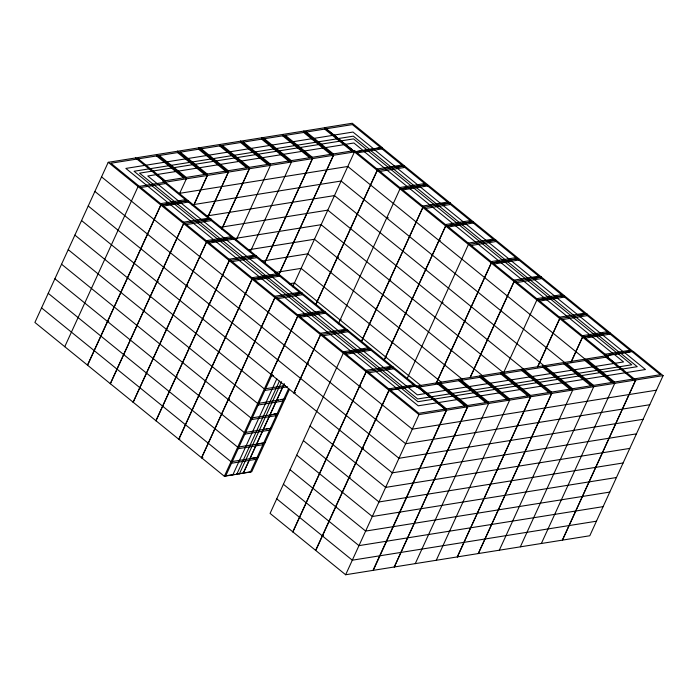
<?xml version="1.0" encoding="UTF-8"?>
<svg xmlns="http://www.w3.org/2000/svg" width="698" height="698" viewBox="0 0 698 698"><rect width="100%" height="100%" fill="white"/><g stroke="black" fill="none" stroke-linecap="round" stroke-linejoin="round"><path stroke-width="1.05" d="M352.979 150.794L324.605 127.76L108.216 162.311L34.9 322.45L224.363 476.28L251.69 471.822L289.461 389.327M64.757 346.697L138.073 186.558L380.593 147.74M87.477 365.141L160.793 205.003L188.216 200.623M87.573 365.211L160.889 205.081L187.02 200.902M179.665 193.32L186.418 178.749L156.57 154.59M110.293 383.664L183.609 223.526L211.032 219.146M110.389 383.734L183.705 223.596M194.018 204.523L207.35 175.407M194.105 204.505L207.437 175.39L177.58 151.239M207.481 217.663L228.368 172.048M207.568 217.645L228.447 172.031L198.598 147.88M133.109 402.188L206.425 242.049L233.847 237.669M133.196 402.257L206.512 242.119L232.652 237.948M221.833 228.865L249.378 168.689L219.617 144.521M221.912 228.848L249.465 168.68M236.177 240.068L270.475 165.321L240.627 141.171M155.924 420.711L229.241 260.572L256.655 256.192M156.012 420.781L229.328 260.642M250.53 251.271L291.494 161.971L261.645 137.811M178.828 439.304L252.144 279.165L278.275 274.995M264.437 263.443L312.425 158.621L282.655 134.461M264.516 263.425L312.512 158.612M278.79 274.646L333.443 155.27M278.868 274.628L333.522 155.253L303.674 131.102L331.96 154.153M201.643 457.827L274.96 297.688M292.689 286.817L354.453 151.911M224.363 476.28L297.68 316.142L325.102 311.762M271.112 374.442L297.767 316.211L323.907 312.041M225.646 476.071L272.299 374.163M232.818 474.928L276.809 378.839M236.762 474.3L279.418 381.125M315.854 304.293L377.173 170.364L404.596 165.984M315.95 304.372L377.269 170.434M239.388 473.881L281.599 381.675M243.236 473.174L284.112 383.883M243.323 473.244L284.208 383.961M250.408 472.031L288.623 388.559M270.492 428.432L269.698 430.16L244.85 434.13M283.824 399.308L283.03 401.045L258.181 405.014M347.909 330.285L320.495 334.665L293.832 392.895L295.114 392.686M320.583 334.735L293.919 392.965L295.21 392.765M338.321 323.863L399.989 188.888L427.412 184.508M361.485 341.339L422.805 207.402L450.227 203.031M361.573 341.409L422.892 207.481M292.802 531.841L366.118 371.702L393.541 367.331M292.89 531.92L366.214 371.781M135.552 157.949L416.261 385.776L388.934 390.226L315.618 550.364L270.082 513.396L343.303 353.179L370.725 348.808M415.327 386.264L389.1 390.365L315.784 550.504L345.641 574.751L372.976 570.379L446.301 410.241L416.619 386.064L415.24 386.195L416.723 387.399L418.006 387.198M407.204 378.456L468.428 244.448L495.85 240.068L487.3 241.351M345.641 574.751L418.966 414.612L446.301 410.241M436.145 383.315L491.244 262.971L518.666 258.592M436.241 383.394L491.34 263.05L517.471 258.871M663.1 375.62L446.624 410.188L373.308 570.327L589.784 535.759L663.1 375.62L633.243 351.382L607.199 355.631M470.068 377.583L514.06 281.495L541.482 277.115M470.164 377.653L514.147 281.573M394.239 566.985L467.555 406.847M394.326 566.977L467.643 406.838L437.794 382.679M415.258 563.635L488.661 403.479L458.804 379.328M503.546 372.811L536.875 300.018L564.289 295.638M436.276 560.276L509.671 400.12L479.735 375.986M537.469 367.069L559.683 318.541L587.105 314.161M537.556 367.139L559.779 318.62M457.286 556.917L530.602 396.778M457.373 556.908L530.689 396.769L500.754 372.627M551.621 393.428L478.305 553.566L551.708 393.41L521.772 369.268M570.947 362.297L582.498 337.064L609.921 332.684M571.034 362.375L582.594 337.134L608.726 332.963M499.314 550.207L572.718 390.06L542.782 365.918M520.333 546.848L593.736 386.701L563.801 362.559M541.351 543.498L614.746 383.342L584.811 359.2M562.361 540.139L635.677 380L605.829 355.849L416.776 386.038L446.624 410.188M562.448 540.13L635.765 379.991M164.213 182.379L165.4 182.099M605.916 355.832L607.103 355.552L608.595 356.765L418.172 387.172M326.001 128.894L110.895 163.236L390.217 390.025M326.324 128.746L352.377 124.593L380.838 147.697L382.12 147.496L352.263 123.249L324.928 127.621L354.61 151.798L355.989 151.667L354.497 150.463L353.214 150.663L345.431 144.346L353.886 142.994L363.065 150.445M334.106 135.072L352.987 132.053L373.666 148.849M338.382 138.544L353.328 136.162L369.722 149.477M338.146 138.675L134.068 171.263L401.333 388.245M341.235 140.856L353.546 138.893L367.008 149.817M340.999 140.987L139.548 173.156L403.959 387.826M345.274 144.46L147.767 176.001L407.894 387.198M353.057 150.777L162.721 181.175L415.066 386.055M355.893 151.597L381.78 147.461L632.641 351.138L624.187 352.481M357.167 152.862L382.015 148.901M140.787 187.509L165.635 183.539M179.752 193.302L347.787 166.473L586.023 359.898M377.033 168.995L401.891 165.033M160.653 203.642L185.502 199.672M396.054 167.258L404.508 165.906M163.602 206.032L188.451 202.062M379.982 171.385L404.831 167.415M191.924 204.854L341.121 181.026L564.961 362.759M206.276 216.057L334.455 195.588L544.833 366.389M183.469 222.165L208.318 218.195M399.849 187.518L424.698 183.557M202.481 220.42L210.936 219.076M400.085 188.957L426.216 184.787M402.79 189.908L427.647 185.938M186.41 224.555L211.258 220.585M220.629 227.26L327.798 210.142L523.77 369.259M422.665 206.041L447.514 202.071M206.285 240.688L231.134 236.718M441.677 204.305L450.131 202.952M233.926 238.629L321.132 224.704L502.708 372.121M209.226 243.079L234.074 239.109M425.606 208.432L450.454 204.462M386.657 218.003L387.948 217.793M386.753 218.073L388.036 217.872M248.279 249.832L314.466 239.257L482.571 375.751M229.092 259.211L253.95 255.241M445.481 224.564L470.33 220.594M248.113 257.466L256.567 256.114M473.035 221.554L445.621 225.925L384.301 359.863L445.708 226.004L471.848 221.833M448.421 226.955L473.27 222.985M232.041 261.602L256.89 257.632M261.584 261.2L307.801 253.819L462.355 379.302M156.954 281.756L158.237 281.556M438.955 240.487L440.325 240.356M337.186 257.71L338.469 257.501M186.427 285.726L187.71 285.517M274.89 272.569L301.135 268.372L441.38 382.242M468.288 243.087L493.137 239.117M251.908 277.734L276.757 273.764M279.47 274.715L252.048 279.095L178.732 439.234L180.023 439.025M254.857 280.116L279.706 276.155M471.237 245.478L496.086 241.508M289.234 283.772L294.469 282.934L421.156 385.793M107.475 321.464L108.757 321.263M274.724 296.249L299.573 292.288M491.104 261.61L515.953 257.641M293.736 294.512L302.19 293.16M302.286 293.239L274.864 297.618L201.548 457.757L202.926 457.626M389.475 280.195L390.767 279.994M494.044 264.001L518.893 260.031M277.664 298.639L302.513 294.678M238.725 308.211L240.007 308.001M513.92 280.134L538.769 276.164M297.54 314.772L322.389 310.811M532.932 278.397L541.386 277.045M300.48 317.162L325.329 313.193M516.86 282.524L541.709 278.554M441.773 302.679L443.056 302.478M340.005 319.902L341.287 319.701M320.347 333.295L345.205 329.334M536.727 298.657L561.585 294.687M339.368 331.559L347.822 330.206M536.963 300.096L563.103 295.917M539.676 301.047L564.525 297.078M323.296 335.686L348.145 331.716M175.913 377.033L177.205 376.833M559.543 317.18L584.392 313.21M343.163 351.818L368.012 347.848M578.555 315.435L587.018 314.091M343.399 353.258L369.53 349.087M346.103 354.209L370.961 350.239M562.492 319.571L587.341 315.601M307.164 363.78L308.446 363.571M271.505 375.899L273.581 375.568M365.979 370.341L390.828 366.371M582.359 335.703L607.208 331.733M384.991 368.605L393.445 367.253M285.308 385.584L264.35 388.926L74.887 235.104M585.299 338.094L610.148 334.124M368.919 372.732L393.768 368.762M264.847 390.452L287.62 386.814M228.211 399.518L229.494 399.317M228.298 399.596L229.581 399.387M359.453 386.264L360.831 386.134M276.312 400.251L278.38 399.928M280.448 399.596L282.524 399.265M285.02 399.029L257.684 403.488L68.23 249.657M605.175 354.226L630.024 350.256M388.795 388.865L413.644 384.895M273.782 414.15L275.858 413.818M269.89 414.944L278.354 413.591M251.516 419.568L276.364 415.607L277.158 413.87L251.018 418.041L61.564 264.219M425.954 393.489L623.55 361.939L614.371 354.488M429.985 397.005L417.674 398.968L404.221 388.044M430.238 396.961L631.769 364.784L618.306 353.851M432.839 399.317L417.901 401.708L401.498 388.385M433.083 399.282L637.248 366.677L620.845 353.363M266.086 428.877L268.154 428.546M271.688 428.153L244.361 432.603L54.898 278.772M437.114 402.79L418.242 405.808L397.563 389.022M437.367 402.755L645.467 369.521L624.789 352.734M376.885 419.14L375.603 419.341L94.884 191.427M444.905 409.115L418.852 413.268L390.391 390.165M445.149 409.072L660.421 374.695L631.96 351.583M256.567 444.059L265.022 442.707M238.184 448.692L263.033 444.722L263.827 442.986L237.695 447.156L48.232 293.334M439.635 424.803L412.3 429.165L382.434 404.927M439.967 424.75L656.434 390.182M249.901 458.612L258.356 457.269M231.518 463.245L256.367 459.275L257.161 457.548L231.029 461.718L41.566 307.897M363.553 448.256L362.271 448.456L81.553 220.542M432.969 439.356L405.634 443.727L375.777 419.481M433.301 439.304L649.768 404.735M225.384 475.853L234.703 474.37M236.77 474.038L250.233 471.883M426.304 453.918L398.968 458.281L369.111 434.043M426.635 453.866L643.102 419.297M350.23 477.371L348.939 477.58L303.403 440.604M419.638 468.48L392.302 472.843L362.445 448.596M419.969 468.428L636.436 433.859M412.972 483.033L385.636 487.396L355.779 463.158M413.303 482.981L629.77 448.413M406.306 497.595L378.97 501.958L349.113 477.711M406.637 497.543L623.113 462.975M399.64 512.149L372.304 516.511L342.448 492.273M399.971 512.096L616.447 477.528M323.567 535.602L322.284 535.811L276.748 498.834M392.974 526.711L365.639 531.073L335.782 506.835M393.306 526.658L609.782 492.09M386.308 541.264L358.973 545.635L329.116 521.389M386.64 541.212L603.116 506.643M379.642 555.826L352.307 560.189L322.45 535.951M379.974 555.774L596.45 521.205M417.928 387.207L425.797 393.515L417.343 394.867L408.156 387.416M380.497 147.662L631.446 351.417L605.314 355.587L333.871 135.194L125.849 168.419L397.389 388.882M373.325 148.814L624.274 352.56M369.39 149.442L620.339 353.188M366.764 149.861L617.713 353.607M362.82 150.489L613.769 354.235M355.736 151.71L606.597 355.378M605.908 357.193L632.885 379.093M324.683 129.104L351.661 151.004M587.603 360.116L614.58 382.015M306.378 132.027L333.356 153.926M584.898 360.543L611.876 382.452M303.674 132.454L330.651 154.363M566.593 363.466L593.57 385.375M285.369 135.377L312.346 157.286M282.577 134.47L310.95 157.504M563.879 363.902L590.857 385.802M282.655 135.813L309.633 157.713M545.574 366.825L572.552 388.725M264.35 138.736L291.328 160.636M261.558 137.829L289.932 160.863M542.87 367.261L569.838 389.161M261.637 139.164L288.614 161.072M524.564 370.184L551.542 392.084M243.34 142.095L270.309 163.995M240.548 141.179L268.913 164.213M521.851 370.612L548.829 392.52M240.627 142.523L267.604 164.423M503.546 373.535L530.524 395.443M222.322 145.446L249.299 167.346M219.53 144.538L247.903 167.572M500.832 373.971L527.81 395.871M219.608 145.882L246.586 167.782M482.527 376.894L509.505 398.794M201.303 148.805L228.281 170.705M198.511 147.897L226.885 170.931M479.823 377.321L506.8 399.23M198.598 149.232L225.576 171.141M461.518 380.244L488.495 402.153M180.293 152.155L207.271 174.064M458.726 379.337L487.099 402.371M177.501 151.248L205.866 174.282M458.804 380.68L485.782 402.58M177.58 152.592L204.558 174.491M440.499 383.603L467.477 405.503M159.275 155.514L186.253 177.414M437.707 382.696L466.081 405.73M156.483 154.607L184.857 177.641M437.786 384.04L464.763 405.939M156.561 155.951L183.539 177.85M419.489 386.962L446.467 408.862M138.265 158.874L165.234 180.773M108.216 162.311L388.934 390.226M389.1 390.365L418.966 414.612M101.55 176.873L382.268 404.788M88.218 205.989L368.937 433.903M310.069 426.05L355.605 463.018M296.737 455.166L342.273 492.134M290.071 469.719L335.607 506.696M283.414 484.281L328.95 521.249M607.391 356.957L615.095 363.292M156.221 174.648L163.925 180.983"/></g></svg>
